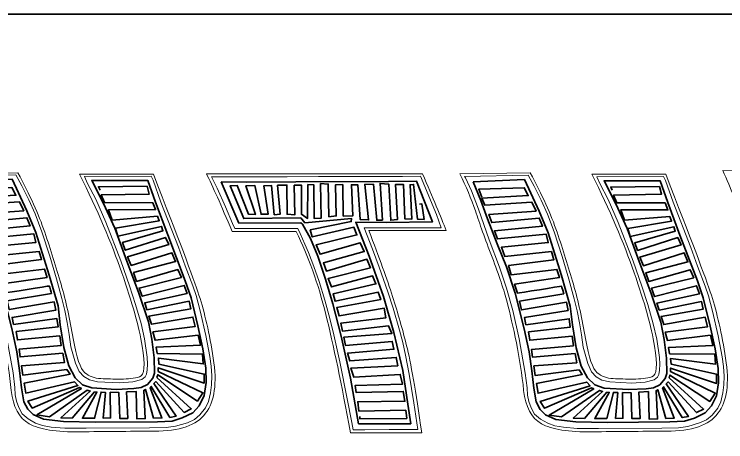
# Model space of a CAD drawing. Extents: x 6 to 143, y -103 to -23.
# Drawn here: x 60.6 to 80.64, y -34.91 to -22.86 of the extents above; entities that cross this region are included whole.
import ezdxf

# ---------------------------------------------------------------- set-up
doc = ezdxf.new("R2010")
doc.units = 0
doc.header["$MEASUREMENT"] = 0
doc.layers.add('EdgeTop', color=7, linetype='Continuous', lineweight=0)
doc.layers.add('Title-path-fill', color=7, linetype='Continuous', lineweight=0)

# ---------------------------------------------------------------- blocks, each defined once
blk = doc.blocks.new('Block_0')
at = {"layer": 'Title-path-fill', "color": 250, "lineweight": 9, "true_color": 0x231f20}
for points, knots in [([(58.711, -27.357), (58.711, -27.357), (60.697, -27.328), (60.697, -27.328), (61.032, -27.943), (61.284, -28.5), (61.454, -28.998), (61.623, -29.496), (61.776, -29.985), (61.913, -30.466), (62.05, -30.946), (62.165, -31.456), (62.257, -31.996), (62.35, -32.536), (62.458, -32.857), (62.583, -32.959), (62.708, -33.061), (62.858, -33.116), (63.032, -33.126), (63.207, -33.135), (63.396, -33.14), (63.6, -33.14), (63.804, -33.14), (63.978, -33.12), (64.122, -33.079), (64.265, -33.039), (64.292, -32.749), (64.2, -32.21), (64.109, -31.67), (63.918, -30.981), (63.626, -30.144), (63.335, -29.306), (62.938, -28.378), (62.436, -27.361), (62.436, -27.361), (64.514, -27.361), (64.514, -27.361), (65.213, -29.152), (65.641, -30.29), (65.799, -30.776), (65.958, -31.262), (66.092, -31.854), (66.202, -32.552), (66.312, -33.25), (66.24, -33.768), (65.986, -34.104), (65.733, -34.441), (65.249, -34.61), (64.535, -34.61), (63.82, -34.61), (63.127, -34.615), (62.454, -34.626), (61.782, -34.637), (61.302, -34.56), (61.015, -34.397), (60.727, -34.233), (60.56, -33.921), (60.513, -33.462), (60.466, -33.003), (60.398, -32.555), (60.308, -32.117), (60.218, -31.679), (60.131, -31.297), (60.046, -30.971), (59.961, -30.645), (59.82, -30.222), (59.623, -29.703), (59.426, -29.183), (59.269, -28.749), (59.154, -28.402), (59.038, -28.054), (58.891, -27.706), (58.711, -27.357)], [0, 0, 0, 0, 1, 1, 1, 2, 2, 2, 3, 3, 3, 4, 4, 4, 5, 5, 5, 6, 6, 6, 7, 7, 7, 8, 8, 8, 9, 9, 9, 10, 10, 10, 11, 11, 11, 12, 12, 12, 13, 13, 13, 14, 14, 14, 15, 15, 15, 16, 16, 16, 17, 17, 17, 18, 18, 18, 19, 19, 19, 20, 20, 20, 21, 21, 21, 22, 22, 22, 23, 23, 23, 24, 24, 24, 24]), ([(72.094, -27.353), (72.389, -28.037), (72.611, -28.572), (72.758, -28.955), (72.758, -28.955), (70.584, -28.955), (70.584, -28.955), (70.876, -29.718), (71.098, -30.336), (71.25, -30.81), (71.402, -31.284), (71.534, -31.748), (71.647, -32.202), (71.76, -32.655), (71.902, -33.474), (72.074, -34.658), (72.074, -34.658), (70.064, -34.658), (70.064, -34.658), (69.817, -33.292), (69.586, -32.177), (69.371, -31.316), (69.157, -30.454), (68.877, -29.675), (68.534, -28.98), (68.534, -28.98), (66.733, -28.98), (66.733, -28.98), (66.419, -28.236), (66.178, -27.694), (66.009, -27.353), (66.009, -27.353), (66.315, -27.353), (66.315, -27.353), (66.315, -27.353), (72.094, -27.353), (72.094, -27.353)], [0, 0, 0, 0, 1, 1, 1, 2, 2, 2, 3, 3, 3, 4, 4, 4, 5, 5, 5, 6, 6, 6, 7, 7, 7, 8, 8, 8, 9, 9, 9, 10, 10, 10, 11, 11, 11, 12, 12, 12, 12]), ([(73.141, -27.357), (73.141, -27.357), (75.126, -27.328), (75.126, -27.328), (75.462, -27.943), (75.714, -28.5), (75.883, -28.998), (76.053, -29.496), (76.206, -29.985), (76.343, -30.466), (76.479, -30.946), (76.594, -31.456), (76.687, -31.996), (76.78, -32.536), (76.888, -32.857), (77.013, -32.959), (77.138, -33.061), (77.288, -33.116), (77.462, -33.126), (77.637, -33.135), (77.826, -33.14), (78.03, -33.14), (78.234, -33.14), (78.408, -33.12), (78.552, -33.079), (78.695, -33.039), (78.721, -32.749), (78.63, -32.21), (78.539, -31.67), (78.348, -30.981), (78.056, -30.144), (77.765, -29.306), (77.368, -28.378), (76.866, -27.361), (76.866, -27.361), (78.944, -27.361), (78.944, -27.361), (79.642, -29.152), (80.071, -30.29), (80.229, -30.776), (80.387, -31.262), (80.522, -31.854), (80.632, -32.552), (80.742, -33.25), (80.67, -33.768), (80.416, -34.104), (80.163, -34.441), (79.679, -34.61), (78.964, -34.61), (78.25, -34.61), (77.557, -34.615), (76.884, -34.626), (76.212, -34.637), (75.732, -34.56), (75.444, -34.397), (75.157, -34.233), (74.99, -33.921), (74.943, -33.462), (74.896, -33.003), (74.828, -32.555), (74.738, -32.117), (74.648, -31.679), (74.56, -31.297), (74.476, -30.971), (74.391, -30.645), (74.25, -30.222), (74.053, -29.703), (73.856, -29.183), (73.699, -28.749), (73.584, -28.402), (73.468, -28.054), (73.321, -27.706), (73.141, -27.357)], [0, 0, 0, 0, 1, 1, 1, 2, 2, 2, 3, 3, 3, 4, 4, 4, 5, 5, 5, 6, 6, 6, 7, 7, 7, 8, 8, 8, 9, 9, 9, 10, 10, 10, 11, 11, 11, 12, 12, 12, 13, 13, 13, 14, 14, 14, 15, 15, 15, 16, 16, 16, 17, 17, 17, 18, 18, 18, 19, 19, 19, 20, 20, 20, 21, 21, 21, 22, 22, 22, 23, 23, 23, 24, 24, 24, 24]), ([(80.551, -27.264), (82.388, -27.283), (83.644, -27.303), (84.319, -27.324), (84.994, -27.346), (85.413, -27.394), (85.575, -27.469), (85.738, -27.545), (85.91, -27.647), (86.091, -27.777), (86.272, -27.908), (86.436, -28.139), (86.582, -28.47), (86.728, -28.802), (86.862, -29.179), (86.983, -29.602), (87.104, -30.025), (87.177, -30.311), (87.202, -30.46), (87.228, -30.609), (87.221, -30.799), (87.18, -31.03), (87.14, -31.261), (86.857, -31.51), (86.33, -31.779), (87.359, -32.595), (88.132, -33.568), (88.65, -34.699), (88.65, -34.699), (86.516, -34.699), (86.516, -34.699), (86.132, -34.121), (85.797, -33.694), (85.513, -33.416), (85.228, -33.138), (84.768, -32.824), (84.131, -32.475), (84.193, -32.83), (84.303, -33.562), (84.462, -34.67), (84.462, -34.67), (82.327, -34.67), (82.327, -34.67), (82.231, -33.658), (82.139, -32.868), (82.053, -32.298), (81.967, -31.729), (81.855, -31.166), (81.717, -30.609), (81.579, -30.052), (81.406, -29.478), (81.2, -28.889), (80.993, -28.3), (80.777, -27.758), (80.551, -27.264)], [0, 0, 0, 0, 1, 1, 1, 2, 2, 2, 3, 3, 3, 4, 4, 4, 5, 5, 5, 6, 6, 6, 7, 7, 7, 8, 8, 8, 9, 9, 9, 10, 10, 10, 11, 11, 11, 12, 12, 12, 13, 13, 13, 14, 14, 14, 15, 15, 15, 16, 16, 16, 17, 17, 17, 18, 18, 18, 18])]:
    blk.add_open_spline(points, degree=3, knots=knots, dxfattribs=at)
blk = doc.blocks.new('Block_5')
at = {"layer": 'Title-path-fill', "color": 250, "lineweight": 18, "true_color": 0x231f20}
blk.add_lwpolyline([(58.877, -27.458), (59.041, -27.823), (59.239, -28.345), (59.547, -29.212), (59.838, -29.975), (60.029, -30.568), (60.206, -31.198), (60.387, -31.998), (60.561, -32.962), (60.608, -33.381), (60.625, -33.583), (60.659, -33.765), (60.721, -33.941), (60.822, -34.117), (60.992, -34.262), (61.194, -34.378), (61.396, -34.446), (61.637, -34.491), (62.022, -34.525), (62.62, -34.525), (64.408, -34.517), (64.872, -34.506), (65.136, -34.47), (65.471, -34.368), (65.668, -34.277), (65.825, -34.151), (65.982, -33.948), (66.068, -33.769), (66.125, -33.523), (66.148, -33.298), (66.161, -33.052), (66.14, -32.774), (66.101, -32.506), (65.991, -31.914), (65.832, -31.214), (65.722, -30.787), (65.626, -30.515), (65.411, -29.949), (65.221, -29.422), (64.726, -28.151), (64.51, -27.535), (64.449, -27.422), (62.576, -27.43), (62.662, -27.623), (62.89, -28.07), (63.176, -28.718), (63.596, -29.808), (63.842, -30.514), (64.013, -31.033), (64.166, -31.573), (64.264, -32.005), (64.342, -32.52), (64.352, -32.716), (64.342, -32.879), (64.319, -33.005), (64.279, -33.078), (64.188, -33.155), (63.937, -33.218), (63.563, -33.246), (62.943, -33.213), (62.717, -33.165), (62.556, -33.068), (62.428, -32.927), (62.32, -32.688), (62.189, -32.231), (62.147, -31.882), (62.084, -31.548), (62.021, -31.209), (61.938, -30.873), (61.785, -30.318), (61.597, -29.677), (61.376, -28.987), (61.185, -28.485), (61.007, -28.085), (60.808, -27.696), (60.643, -27.387), (58.845, -27.42)], close=True, dxfattribs=at)
at = {"layer": 'Title-path-fill', "color": 250, "lineweight": 35, "true_color": 0x231f20}
blk.add_lwpolyline([(59.091, -27.568), (59.304, -28.1), (59.5, -28.613), (59.771, -29.321), (60.032, -29.969), (60.278, -30.715), (60.53, -31.714), (60.668, -32.367), (60.746, -32.899), (60.801, -33.384), (60.869, -33.776), (60.982, -33.984), (61.13, -34.14), (61.419, -34.273), (61.981, -34.336), (62.87, -34.353), (64.628, -34.341), (65.045, -34.321), (65.323, -34.235), (65.627, -34.087), (65.801, -33.889), (65.949, -33.602), (65.999, -33.238), (65.994, -32.836), (65.908, -32.284), (65.763, -31.636), (65.574, -30.845), (65.411, -30.366), (64.917, -29.077), (64.575, -28.153), (64.354, -27.543), (62.78, -27.54), (63.111, -28.193), (63.427, -28.889), (63.771, -29.818), (64.103, -30.72), (64.374, -31.526), (64.467, -32.013), (64.537, -32.54), (64.545, -32.972), (64.502, -33.115), (64.349, -33.296), (64.173, -33.379), (63.965, -33.409), (63.465, -33.429), (62.78, -33.386), (62.518, -33.299), (62.312, -33.1), (62.132, -32.766), (61.991, -32.254), (61.888, -31.606), (61.828, -31.079), (61.582, -30.212), (61.2, -29.007), (60.954, -28.399), (60.535, -27.51)], close=True, dxfattribs=at)
blk.add_open_spline([(59.337, -28.004), (59.337, -28.004), (59.25, -27.781), (59.25, -27.781), (59.25, -27.781), (60.529, -27.741), (60.529, -27.741), (60.529, -27.741), (60.642, -27.96), (60.642, -27.96), (60.642, -27.96), (59.337, -28.03), (59.337, -28.03), (59.337, -28.03), (59.422, -28.233), (59.422, -28.233), (59.422, -28.233), (60.748, -28.147), (60.748, -28.147), (60.748, -28.147), (60.863, -28.397), (60.863, -28.397), (60.863, -28.397), (59.534, -28.49), (59.534, -28.49), (59.534, -28.49), (59.613, -28.72), (59.613, -28.72), (59.613, -28.72), (60.954, -28.594), (60.954, -28.594), (60.954, -28.594), (61.043, -28.824), (61.043, -28.824), (61.043, -28.824), (59.689, -28.949), (59.689, -28.949), (59.689, -28.949), (59.776, -29.182), (59.776, -29.182), (59.776, -29.182), (61.147, -29.044), (61.147, -29.044), (61.147, -29.044), (61.205, -29.288), (61.205, -29.288), (61.205, -29.288), (59.886, -29.416), (59.886, -29.416), (59.886, -29.416), (59.98, -29.675), (59.98, -29.675), (59.98, -29.675), (61.296, -29.541), (61.296, -29.541), (61.296, -29.541), (61.366, -29.768), (61.366, -29.768), (61.366, -29.768), (60.088, -29.927), (60.088, -29.927), (60.088, -29.927), (60.16, -30.191), (60.16, -30.191), (60.16, -30.191), (61.451, -30.04), (61.451, -30.04), (61.451, -30.04), (61.521, -30.273), (61.521, -30.273), (61.521, -30.273), (60.258, -30.458), (60.258, -30.458), (60.258, -30.458), (60.345, -30.711), (60.345, -30.711), (60.345, -30.711), (61.576, -30.515), (61.582, -30.517), (61.587, -30.518), (61.642, -30.726), (61.642, -30.726), (61.642, -30.726), (60.4, -30.936), (60.4, -30.936), (60.4, -30.936), (60.453, -31.182), (60.453, -31.182), (60.453, -31.182), (61.724, -30.967), (61.724, -30.967), (61.724, -30.967), (61.767, -31.195), (61.767, -31.195), (61.767, -31.195), (60.536, -31.4), (60.536, -31.4), (60.536, -31.4), (60.576, -31.6), (60.576, -31.6), (60.576, -31.6), (61.799, -31.434), (61.799, -31.434), (61.799, -31.434), (61.828, -31.668), (61.828, -31.668), (61.828, -31.668), (60.651, -31.802), (60.651, -31.802), (60.651, -31.802), (60.686, -32.037), (60.686, -32.037), (60.686, -32.037), (61.88, -31.921), (61.88, -31.921), (61.88, -31.921), (61.913, -32.194), (61.913, -32.194), (61.913, -32.194), (60.733, -32.3), (60.733, -32.3), (60.733, -32.3), (60.759, -32.513), (60.759, -32.513), (60.759, -32.513), (61.962, -32.413), (61.962, -32.413), (61.962, -32.413), (62.007, -32.674), (62.007, -32.674), (62.007, -32.674), (60.803, -32.763), (60.803, -32.763), (60.803, -32.763), (60.835, -33.029), (60.835, -33.029), (60.835, -33.029), (62.077, -32.871), (62.077, -32.871), (62.077, -32.871), (62.166, -33.001), (62.166, -33.001), (62.166, -33.001), (60.878, -33.253), (60.878, -33.253), (60.878, -33.253), (60.918, -33.532), (60.918, -33.532), (60.918, -33.532), (62.293, -33.217), (62.293, -33.217), (62.293, -33.217), (62.387, -33.321), (62.387, -33.321), (62.387, -33.321), (60.982, -33.761), (60.982, -33.761), (60.982, -33.761), (61.101, -33.956), (61.101, -33.956), (61.101, -33.956), (62.429, -33.381), (62.429, -33.381), (62.429, -33.381), (62.489, -33.409), (62.489, -33.409), (62.489, -33.409), (61.236, -34.149), (61.236, -34.149), (61.236, -34.149), (61.584, -34.2), (61.584, -34.2), (61.584, -34.2), (62.652, -33.453), (62.652, -33.453), (62.652, -33.453), (62.737, -33.479), (62.737, -33.479), (62.737, -33.479), (61.909, -34.232), (61.909, -34.232), (61.909, -34.232), (62.226, -34.241), (62.226, -34.241), (62.226, -34.241), (62.858, -33.5), (62.858, -33.5), (62.858, -33.5), (62.924, -33.506), (62.924, -33.506), (62.924, -33.506), (62.514, -34.243), (62.514, -34.243), (62.514, -34.243), (62.858, -34.241), (62.858, -34.241), (62.858, -34.241), (63.041, -33.506), (63.041, -33.506), (63.041, -33.506), (63.162, -33.513), (63.162, -33.513), (63.162, -33.513), (63.104, -34.241), (63.104, -34.241), (63.104, -34.241), (63.308, -34.234), (63.308, -34.234), (63.308, -34.234), (63.3, -33.512), (63.3, -33.512), (63.3, -33.512), (63.539, -33.515), (63.539, -33.515), (63.539, -33.515), (63.565, -34.247), (63.565, -34.247), (63.565, -34.247), (63.792, -34.247), (63.792, -34.247), (63.792, -34.247), (63.758, -33.5), (63.758, -33.5), (63.758, -33.5), (64.026, -33.485), (64.026, -33.485), (64.026, -33.485), (64.047, -34.258), (64.047, -34.258), (64.047, -34.258), (64.284, -34.253), (64.284, -34.253), (64.284, -34.253), (64.244, -33.459), (64.244, -33.459), (64.244, -33.459), (64.289, -33.432), (64.289, -33.432), (64.289, -33.432), (64.52, -34.239), (64.52, -34.239), (64.52, -34.239), (64.753, -34.232), (64.753, -34.232), (64.753, -34.232), (64.427, -33.383), (64.427, -33.383), (64.427, -33.383), (64.452, -33.347), (64.452, -33.347), (64.452, -33.347), (64.981, -34.219), (64.981, -34.219), (64.981, -34.219), (65.155, -34.188), (65.155, -34.188), (65.155, -34.188), (64.529, -33.266), (64.529, -33.266), (64.529, -33.266), (64.582, -33.211), (64.582, -33.211), (64.582, -33.211), (65.378, -34.077), (65.378, -34.077), (65.378, -34.077), (65.581, -33.977), (65.581, -33.977), (65.581, -33.977), (64.613, -33.097), (64.613, -33.097), (64.613, -33.097), (64.635, -33.018), (64.635, -33.018), (64.635, -33.018), (65.755, -33.759), (65.755, -33.759), (65.755, -33.759), (65.91, -33.525), (65.91, -33.525), (65.91, -33.525), (64.652, -32.922), (64.652, -32.922), (64.652, -32.922), (64.65, -32.821), (64.65, -32.821), (64.65, -32.821), (65.946, -33.253), (65.946, -33.253), (65.946, -33.253), (65.947, -32.997), (65.947, -32.997), (65.947, -32.997), (64.669, -32.716), (64.669, -32.716), (64.669, -32.716), (64.654, -32.549), (64.654, -32.549), (64.654, -32.549), (65.917, -32.712), (65.917, -32.712), (65.917, -32.712), (65.896, -32.434), (65.896, -32.434), (65.896, -32.434), (64.622, -32.417), (64.622, -32.417), (64.622, -32.417), (64.592, -32.243), (64.592, -32.243), (64.592, -32.243), (65.842, -32.182), (65.842, -32.182), (65.842, -32.182), (65.775, -31.899), (65.775, -31.899), (65.775, -31.899), (64.562, -32.044), (64.562, -32.044), (64.562, -32.044), (64.501, -31.806), (64.501, -31.806), (64.501, -31.806), (65.694, -31.657), (65.694, -31.657), (65.694, -31.657), (65.626, -31.39), (65.626, -31.39), (65.626, -31.39), (64.458, -31.594), (64.458, -31.594), (64.458, -31.594), (64.386, -31.367), (64.386, -31.367), (64.386, -31.367), (65.573, -31.159), (65.573, -31.159), (65.573, -31.159), (65.524, -30.948), (65.524, -30.948), (65.524, -30.948), (64.331, -31.187), (64.331, -31.187), (64.331, -31.187), (64.269, -30.988), (64.269, -30.988), (64.269, -30.988), (65.464, -30.73), (65.464, -30.73), (65.464, -30.73), (65.386, -30.501), (65.386, -30.501), (65.386, -30.501), (64.201, -30.807), (64.201, -30.807), (64.201, -30.807), (64.113, -30.574), (64.113, -30.574), (64.113, -30.574), (65.303, -30.275), (65.303, -30.275), (65.303, -30.275), (65.205, -30.052), (65.205, -30.052), (65.205, -30.052), (64.04, -30.386), (64.04, -30.386), (64.04, -30.386), (63.955, -30.137), (63.955, -30.137), (63.955, -30.137), (65.14, -29.828), (65.14, -29.828), (65.14, -29.828), (65.035, -29.577), (65.035, -29.577), (65.035, -29.577), (63.89, -29.936), (63.89, -29.936), (63.89, -29.936), (63.787, -29.693), (63.787, -29.693), (63.787, -29.693), (64.949, -29.351), (64.949, -29.351), (64.949, -29.351), (64.854, -29.145), (64.854, -29.145), (64.854, -29.145), (63.724, -29.507), (63.724, -29.507), (63.724, -29.507), (63.641, -29.291), (63.641, -29.291), (63.641, -29.291), (64.783, -28.959), (64.783, -28.959), (64.783, -28.959), (64.746, -28.839), (64.746, -28.839), (64.746, -28.839), (63.51, -29.11), (63.51, -29.11), (63.51, -29.11), (63.45, -28.891), (63.45, -28.891), (63.45, -28.891), (64.678, -28.678), (64.678, -28.678), (64.678, -28.678), (64.628, -28.552), (64.628, -28.552), (64.628, -28.552), (63.35, -28.658), (63.35, -28.658), (63.35, -28.658), (63.247, -28.367), (63.247, -28.367), (63.247, -28.367), (64.575, -28.364), (64.575, -28.364), (64.575, -28.364), (64.497, -28.168), (64.497, -28.168), (64.497, -28.168), (63.136, -28.161), (63.136, -28.161), (63.136, -28.161), (63.046, -27.947), (63.046, -27.947), (63.046, -27.947), (64.397, -27.925), (64.397, -27.925), (64.397, -27.925), (64.339, -27.706), (64.339, -27.706), (64.339, -27.706), (62.965, -27.721), (62.965, -27.721), (62.965, -27.721), (63.011, -27.812), (63.011, -27.812)], degree=3, knots=[0, 0, 0, 0, 1, 1, 1, 2, 2, 2, 3, 3, 3, 4, 4, 4, 5, 5, 5, 6, 6, 6, 7, 7, 7, 8, 8, 8, 9, 9, 9, 10, 10, 10, 11, 11, 11, 12, 12, 12, 13, 13, 13, 14, 14, 14, 15, 15, 15, 16, 16, 16, 17, 17, 17, 18, 18, 18, 19, 19, 19, 20, 20, 20, 21, 21, 21, 22, 22, 22, 23, 23, 23, 24, 24, 24, 25, 25, 25, 26, 26, 26, 27, 27, 27, 28, 28, 28, 29, 29, 29, 30, 30, 30, 31, 31, 31, 32, 32, 32, 33, 33, 33, 34, 34, 34, 35, 35, 35, 36, 36, 36, 37, 37, 37, 38, 38, 38, 39, 39, 39, 40, 40, 40, 41, 41, 41, 42, 42, 42, 43, 43, 43, 44, 44, 44, 45, 45, 45, 46, 46, 46, 47, 47, 47, 48, 48, 48, 49, 49, 49, 50, 50, 50, 51, 51, 51, 52, 52, 52, 53, 53, 53, 54, 54, 54, 55, 55, 55, 56, 56, 56, 57, 57, 57, 58, 58, 58, 59, 59, 59, 60, 60, 60, 61, 61, 61, 62, 62, 62, 63, 63, 63, 64, 64, 64, 65, 65, 65, 66, 66, 66, 67, 67, 67, 68, 68, 68, 69, 69, 69, 70, 70, 70, 71, 71, 71, 72, 72, 72, 73, 73, 73, 74, 74, 74, 75, 75, 75, 76, 76, 76, 77, 77, 77, 78, 78, 78, 79, 79, 79, 80, 80, 80, 81, 81, 81, 82, 82, 82, 83, 83, 83, 84, 84, 84, 85, 85, 85, 86, 86, 86, 87, 87, 87, 88, 88, 88, 89, 89, 89, 90, 90, 90, 91, 91, 91, 92, 92, 92, 93, 93, 93, 94, 94, 94, 95, 95, 95, 96, 96, 96, 97, 97, 97, 98, 98, 98, 99, 99, 99, 100, 100, 100, 101, 101, 101, 102, 102, 102, 103, 103, 103, 104, 104, 104, 105, 105, 105, 106, 106, 106, 107, 107, 107, 108, 108, 108, 109, 109, 109, 110, 110, 110, 111, 111, 111, 112, 112, 112, 113, 113, 113, 114, 114, 114, 115, 115, 115, 116, 116, 116, 117, 117, 117, 118, 118, 118, 119, 119, 119, 120, 120, 120, 121, 121, 121, 122, 122, 122, 123, 123, 123, 124, 124, 124, 125, 125, 125, 126, 126, 126, 127, 127, 127, 128, 128, 128, 129, 129, 129, 130, 130, 130, 131, 131, 131, 132, 132, 132, 133, 133, 133, 134, 134, 134, 135, 135, 135, 136, 136, 136, 137, 137, 137, 138, 138, 138, 139, 139, 139, 140, 140, 140, 141, 141, 141, 142, 142, 142, 143, 143, 143, 144, 144, 144, 145, 145, 145, 146, 146, 146, 147, 147, 147, 147], dxfattribs=at)
blk = doc.blocks.new('Block_6')
at = {"layer": 'Title-path-fill', "color": 250, "lineweight": 18, "true_color": 0x231f20}
blk.add_lwpolyline([(66.152, -27.442), (66.307, -27.76), (66.543, -28.286), (66.742, -28.754), (66.806, -28.894), (67.082, -28.898), (68.581, -28.892), (68.649, -29.04), (68.782, -29.339), (68.884, -29.573), (69.037, -29.963), (69.183, -30.386), (69.347, -30.917), (69.459, -31.328), (69.582, -31.804), (69.769, -32.649), (69.975, -33.693), (70.1, -34.361), (70.137, -34.572), (70.474, -34.567), (71.157, -34.561), (71.964, -34.563), (71.93, -34.37), (71.852, -33.805), (71.72, -33.003), (71.618, -32.47), (71.54, -32.111), (71.446, -31.757), (71.264, -31.142), (71.119, -30.681), (70.871, -29.989), (70.684, -29.475), (70.451, -28.874), (70.933, -28.877), (72.622, -28.877), (72.484, -28.505), (72.039, -27.421), (71.529, -27.429), (70.453, -27.429), (69.166, -27.431), (68.284, -27.437), (66.861, -27.437)], close=True, dxfattribs=at)
at = {"layer": 'Title-path-fill', "color": 250, "lineweight": 35, "true_color": 0x231f20}
blk.add_lwpolyline([(66.42, -27.584), (66.925, -28.745), (68.67, -28.736), (68.71, -28.777), (68.944, -29.175), (69.145, -29.68), (69.361, -30.32), (69.567, -31.023), (69.806, -31.932), (70.069, -33.11), (70.295, -34.398), (71.765, -34.398), (71.684, -33.846), (71.539, -32.894), (71.29, -31.822), (70.999, -30.815), (70.592, -29.68), (70.213, -28.718), (71.071, -28.726), (72.372, -28.708), (71.925, -27.563), (71.132, -27.571), (68.523, -27.578), (67.131, -27.586)], close=True, dxfattribs=at)
blk.add_lwpolyline([(70.326, -34.19), (70.328, -34.257), (71.648, -34.247), (71.62, -34.016), (70.304, -34.041), (70.272, -33.778), (71.597, -33.763), (71.552, -33.487), (70.221, -33.515), (70.202, -33.319), (71.529, -33.287), (71.467, -33.007), (70.156, -33.084), (70.079, -32.829), (71.397, -32.765), (71.353, -32.53), (70.045, -32.627), (69.984, -32.405), (71.287, -32.301), (71.243, -32.08), (69.922, -32.192), (69.878, -31.961), (71.232, -31.851), (71.138, -31.642), (69.841, -31.791), (69.797, -31.56), (71.062, -31.413), (71.015, -31.144), (69.744, -31.36), (69.678, -31.125), (70.918, -30.9), (70.846, -30.692), (69.631, -30.944), (69.574, -30.736), (70.782, -30.456), (70.686, -30.233), (69.527, -30.543), (69.436, -30.307), (70.625, -30), (70.527, -29.762), (69.389, -30.097), (69.305, -29.866), (70.451, -29.547), (70.34, -29.297), (69.207, -29.62), (69.097, -29.359), (70.249, -29.078), (70.16, -28.86), (68.99, -29.131), (68.933, -28.934), (70.088, -28.7), (70.092, -28.613), (68.78, -28.732), (68.667, -28.596), (67.06, -28.616), (66.675, -27.695), (66.876, -27.685), (67.194, -28.496), (67.388, -28.502), (67.121, -27.689), (67.372, -27.685), (67.549, -28.496), (67.747, -28.492), (67.629, -27.692), (67.84, -27.682), (67.917, -28.509), (68.081, -28.496), (68.011, -27.675), (68.276, -27.672), (68.282, -28.496), (68.5, -28.506), (68.48, -27.675), (68.688, -27.679), (68.684, -28.492), (68.855, -28.613), (68.868, -27.658), (69.029, -27.662), (69.039, -28.613), (69.24, -28.603), (69.223, -27.632), (69.438, -27.645), (69.458, -28.566), (69.665, -28.539), (69.648, -27.662), (69.849, -27.658), (69.863, -28.546), (70.134, -28.536), (70.09, -27.665), (70.271, -27.662), (70.342, -28.646), (70.576, -28.653), (70.465, -27.652), (70.713, -27.648), (70.804, -28.663), (70.964, -28.66), (70.897, -27.625), (71.148, -27.648), (71.199, -28.663), (71.393, -28.64), (71.329, -27.658), (71.554, -27.655), (71.6, -28.626), (71.798, -28.629), (71.744, -27.665), (71.845, -27.655), (71.952, -28.629), (72.14, -28.64), (72.076, -28.201), (72.009, -28.208)], dxfattribs=at)
blk = doc.blocks.new('Block_7')
at = {"layer": 'Title-path-fill', "color": 250, "lineweight": 18, "true_color": 0x231f20}
blk.add_lwpolyline([(73.306, -27.465), (73.47, -27.83), (73.668, -28.352), (73.976, -29.219), (74.267, -29.983), (74.458, -30.576), (74.635, -31.205), (74.816, -32.005), (74.99, -32.969), (75.037, -33.388), (75.054, -33.591), (75.088, -33.772), (75.15, -33.948), (75.251, -34.124), (75.421, -34.27), (75.623, -34.385), (75.825, -34.453), (76.066, -34.498), (76.451, -34.532), (77.049, -34.532), (78.837, -34.525), (79.301, -34.514), (79.565, -34.478), (79.9, -34.375), (80.097, -34.285), (80.254, -34.158), (80.41, -33.956), (80.497, -33.776), (80.554, -33.53), (80.577, -33.305), (80.59, -33.06), (80.569, -32.782), (80.53, -32.513), (80.42, -31.921), (80.261, -31.222), (80.151, -30.794), (80.055, -30.522), (79.839, -29.957), (79.65, -29.429), (79.155, -28.158), (78.939, -27.543), (78.878, -27.43), (77.005, -27.437), (77.091, -27.631), (77.319, -28.078), (77.605, -28.726), (78.025, -29.815), (78.271, -30.521), (78.442, -31.041), (78.595, -31.581), (78.693, -32.013), (78.771, -32.528), (78.781, -32.723), (78.771, -32.887), (78.748, -33.012), (78.708, -33.085), (78.617, -33.163), (78.366, -33.226), (77.992, -33.253), (77.372, -33.221), (77.146, -33.173), (76.985, -33.075), (76.857, -32.934), (76.749, -32.696), (76.618, -32.239), (76.576, -31.89), (76.513, -31.556), (76.45, -31.217), (76.367, -30.88), (76.214, -30.325), (76.026, -29.685), (75.805, -28.994), (75.614, -28.492), (75.436, -28.093), (75.237, -27.704), (75.072, -27.395), (73.274, -27.427)], close=True, dxfattribs=at)
at = {"layer": 'Title-path-fill', "color": 250, "lineweight": 35, "true_color": 0x231f20}
blk.add_lwpolyline([(73.52, -27.576), (73.733, -28.108), (73.929, -28.62), (74.2, -29.328), (74.461, -29.976), (74.707, -30.722), (74.959, -31.721), (75.097, -32.374), (75.175, -32.907), (75.23, -33.391), (75.298, -33.783), (75.411, -33.992), (75.559, -34.147), (75.848, -34.28), (76.41, -34.343), (77.299, -34.361), (79.057, -34.348), (79.474, -34.328), (79.752, -34.243), (80.056, -34.094), (80.229, -33.896), (80.378, -33.61), (80.428, -33.246), (80.423, -32.844), (80.337, -32.291), (80.192, -31.644), (80.003, -30.853), (79.84, -30.373), (79.346, -29.085), (79.004, -28.161), (78.783, -27.55), (77.209, -27.548), (77.54, -28.201), (77.856, -28.896), (78.2, -29.826), (78.532, -30.727), (78.803, -31.533), (78.896, -32.02), (78.966, -32.548), (78.974, -32.98), (78.931, -33.123), (78.778, -33.303), (78.602, -33.386), (78.394, -33.416), (77.894, -33.437), (77.209, -33.394), (76.947, -33.306), (76.741, -33.108), (76.561, -32.774), (76.42, -32.261), (76.317, -31.613), (76.257, -31.086), (76.011, -30.22), (75.629, -29.014), (75.383, -28.407), (74.964, -27.518)], close=True, dxfattribs=at)
blk.add_open_spline([(73.766, -28.011), (73.766, -28.011), (73.679, -27.788), (73.679, -27.788), (73.679, -27.788), (74.958, -27.748), (74.958, -27.748), (74.958, -27.748), (75.071, -27.968), (75.071, -27.968), (75.071, -27.968), (73.766, -28.038), (73.766, -28.038), (73.766, -28.038), (73.851, -28.24), (73.851, -28.24), (73.851, -28.24), (75.177, -28.155), (75.177, -28.155), (75.177, -28.155), (75.292, -28.404), (75.292, -28.404), (75.292, -28.404), (73.963, -28.497), (73.963, -28.497), (73.963, -28.497), (74.042, -28.728), (74.042, -28.728), (74.042, -28.728), (75.383, -28.601), (75.383, -28.601), (75.383, -28.601), (75.472, -28.832), (75.472, -28.832), (75.472, -28.832), (74.118, -28.957), (74.118, -28.957), (74.118, -28.957), (74.205, -29.189), (74.205, -29.189), (74.205, -29.189), (75.576, -29.051), (75.576, -29.051), (75.576, -29.051), (75.634, -29.295), (75.634, -29.295), (75.634, -29.295), (74.315, -29.424), (74.315, -29.424), (74.315, -29.424), (74.409, -29.683), (74.409, -29.683), (74.409, -29.683), (75.725, -29.548), (75.725, -29.548), (75.725, -29.548), (75.795, -29.775), (75.795, -29.775), (75.795, -29.775), (74.517, -29.934), (74.517, -29.934), (74.517, -29.934), (74.589, -30.199), (74.589, -30.199), (74.589, -30.199), (75.88, -30.048), (75.88, -30.048), (75.88, -30.048), (75.95, -30.28), (75.95, -30.28), (75.95, -30.28), (74.687, -30.465), (74.687, -30.465), (74.687, -30.465), (74.774, -30.719), (74.774, -30.719), (74.774, -30.719), (76.005, -30.522), (76.011, -30.524), (76.016, -30.526), (76.071, -30.734), (76.071, -30.734), (76.071, -30.734), (74.829, -30.944), (74.829, -30.944), (74.829, -30.944), (74.882, -31.19), (74.882, -31.19), (74.882, -31.19), (76.153, -30.974), (76.153, -30.974), (76.153, -30.974), (76.196, -31.203), (76.196, -31.203), (76.196, -31.203), (74.965, -31.407), (74.965, -31.407), (74.965, -31.407), (75.005, -31.607), (75.005, -31.607), (75.005, -31.607), (76.228, -31.441), (76.228, -31.441), (76.228, -31.441), (76.257, -31.675), (76.257, -31.675), (76.257, -31.675), (75.08, -31.81), (75.08, -31.81), (75.08, -31.81), (75.114, -32.044), (75.114, -32.044), (75.114, -32.044), (76.309, -31.929), (76.309, -31.929), (76.309, -31.929), (76.342, -32.201), (76.342, -32.201), (76.342, -32.201), (75.162, -32.307), (75.162, -32.307), (75.162, -32.307), (75.188, -32.521), (75.188, -32.521), (75.188, -32.521), (76.391, -32.42), (76.391, -32.42), (76.391, -32.42), (76.436, -32.681), (76.436, -32.681), (76.436, -32.681), (75.232, -32.77), (75.232, -32.77), (75.232, -32.77), (75.264, -33.037), (75.264, -33.037), (75.264, -33.037), (76.506, -32.878), (76.506, -32.878), (76.506, -32.878), (76.595, -33.008), (76.595, -33.008), (76.595, -33.008), (75.307, -33.26), (75.307, -33.26), (75.307, -33.26), (75.347, -33.54), (75.347, -33.54), (75.347, -33.54), (76.722, -33.224), (76.722, -33.224), (76.722, -33.224), (76.816, -33.328), (76.816, -33.328), (76.816, -33.328), (75.411, -33.769), (75.411, -33.769), (75.411, -33.769), (75.53, -33.963), (75.53, -33.963), (75.53, -33.963), (76.858, -33.389), (76.858, -33.389), (76.858, -33.389), (76.918, -33.417), (76.918, -33.417), (76.918, -33.417), (75.665, -34.156), (75.665, -34.156), (75.665, -34.156), (76.013, -34.207), (76.013, -34.207), (76.013, -34.207), (77.081, -33.46), (77.081, -33.46), (77.081, -33.46), (77.166, -33.487), (77.166, -33.487), (77.166, -33.487), (76.338, -34.239), (76.338, -34.239), (76.338, -34.239), (76.655, -34.249), (76.655, -34.249), (76.655, -34.249), (77.287, -33.508), (77.287, -33.508), (77.287, -33.508), (77.353, -33.513), (77.353, -33.513), (77.353, -33.513), (76.943, -34.251), (76.943, -34.251), (76.943, -34.251), (77.287, -34.249), (77.287, -34.249), (77.287, -34.249), (77.47, -33.513), (77.47, -33.513), (77.47, -33.513), (77.591, -33.521), (77.591, -33.521), (77.591, -33.521), (77.533, -34.249), (77.533, -34.249), (77.533, -34.249), (77.737, -34.241), (77.737, -34.241), (77.737, -34.241), (77.729, -33.519), (77.729, -33.519), (77.729, -33.519), (77.968, -33.523), (77.968, -33.523), (77.968, -33.523), (77.994, -34.254), (77.994, -34.254), (77.994, -34.254), (78.221, -34.254), (78.221, -34.254), (78.221, -34.254), (78.187, -33.508), (78.187, -33.508), (78.187, -33.508), (78.455, -33.493), (78.455, -33.493), (78.455, -33.493), (78.476, -34.266), (78.476, -34.266), (78.476, -34.266), (78.713, -34.26), (78.713, -34.26), (78.713, -34.26), (78.673, -33.466), (78.673, -33.466), (78.673, -33.466), (78.718, -33.44), (78.718, -33.44), (78.718, -33.44), (78.949, -34.247), (78.949, -34.247), (78.949, -34.247), (79.182, -34.239), (79.182, -34.239), (79.182, -34.239), (78.856, -33.39), (78.856, -33.39), (78.856, -33.39), (78.881, -33.354), (78.881, -33.354), (78.881, -33.354), (79.41, -34.226), (79.41, -34.226), (79.41, -34.226), (79.584, -34.196), (79.584, -34.196), (79.584, -34.196), (78.958, -33.273), (78.958, -33.273), (78.958, -33.273), (79.011, -33.218), (79.011, -33.218), (79.011, -33.218), (79.807, -34.084), (79.807, -34.084), (79.807, -34.084), (80.01, -33.984), (80.01, -33.984), (80.01, -33.984), (79.042, -33.105), (79.042, -33.105), (79.042, -33.105), (79.064, -33.025), (79.064, -33.025), (79.064, -33.025), (80.184, -33.767), (80.184, -33.767), (80.184, -33.767), (80.339, -33.532), (80.339, -33.532), (80.339, -33.532), (79.081, -32.929), (79.081, -32.929), (79.081, -32.929), (79.079, -32.829), (79.079, -32.829), (79.079, -32.829), (80.375, -33.26), (80.375, -33.26), (80.375, -33.26), (80.376, -33.005), (80.376, -33.005), (80.376, -33.005), (79.098, -32.723), (79.098, -32.723), (79.098, -32.723), (79.083, -32.557), (79.083, -32.557), (79.083, -32.557), (80.346, -32.719), (80.346, -32.719), (80.346, -32.719), (80.325, -32.441), (80.325, -32.441), (80.325, -32.441), (79.051, -32.424), (79.051, -32.424), (79.051, -32.424), (79.021, -32.25), (79.021, -32.25), (79.021, -32.25), (80.271, -32.19), (80.271, -32.19), (80.271, -32.19), (80.204, -31.906), (80.204, -31.906), (80.204, -31.906), (78.991, -32.052), (78.991, -32.052), (78.991, -32.052), (78.93, -31.814), (78.93, -31.814), (78.93, -31.814), (80.123, -31.664), (80.123, -31.664), (80.123, -31.664), (80.055, -31.398), (80.055, -31.398), (80.055, -31.398), (78.887, -31.602), (78.887, -31.602), (78.887, -31.602), (78.815, -31.375), (78.815, -31.375), (78.815, -31.375), (80.002, -31.167), (80.002, -31.167), (80.002, -31.167), (79.953, -30.956), (79.953, -30.956), (79.953, -30.956), (78.76, -31.194), (78.76, -31.194), (78.76, -31.194), (78.698, -30.996), (78.698, -30.996), (78.698, -30.996), (79.893, -30.737), (79.893, -30.737), (79.893, -30.737), (79.815, -30.509), (79.815, -30.509), (79.815, -30.509), (78.63, -30.815), (78.63, -30.815), (78.63, -30.815), (78.542, -30.581), (78.542, -30.581), (78.542, -30.581), (79.732, -30.283), (79.732, -30.283), (79.732, -30.283), (79.634, -30.059), (79.634, -30.059), (79.634, -30.059), (78.469, -30.393), (78.469, -30.393), (78.469, -30.393), (78.384, -30.144), (78.384, -30.144), (78.384, -30.144), (79.569, -29.836), (79.569, -29.836), (79.569, -29.836), (79.464, -29.584), (79.464, -29.584), (79.464, -29.584), (78.318, -29.944), (78.318, -29.944), (78.318, -29.944), (78.216, -29.7), (78.216, -29.7), (78.216, -29.7), (79.378, -29.358), (79.378, -29.358), (79.378, -29.358), (79.283, -29.153), (79.283, -29.153), (79.283, -29.153), (78.153, -29.514), (78.153, -29.514), (78.153, -29.514), (78.07, -29.298), (78.07, -29.298), (78.07, -29.298), (79.212, -28.967), (79.212, -28.967), (79.212, -28.967), (79.175, -28.846), (79.175, -28.846), (79.175, -28.846), (77.939, -29.117), (77.939, -29.117), (77.939, -29.117), (77.879, -28.899), (77.879, -28.899), (77.879, -28.899), (79.107, -28.685), (79.107, -28.685), (79.107, -28.685), (79.057, -28.56), (79.057, -28.56), (79.057, -28.56), (77.779, -28.665), (77.779, -28.665), (77.779, -28.665), (77.676, -28.374), (77.676, -28.374), (77.676, -28.374), (79.004, -28.372), (79.004, -28.372), (79.004, -28.372), (78.926, -28.176), (78.926, -28.176), (78.926, -28.176), (77.565, -28.168), (77.565, -28.168), (77.565, -28.168), (77.475, -27.955), (77.475, -27.955), (77.475, -27.955), (78.826, -27.932), (78.826, -27.932), (78.826, -27.932), (78.768, -27.714), (78.768, -27.714), (78.768, -27.714), (77.394, -27.729), (77.394, -27.729), (77.394, -27.729), (77.44, -27.819), (77.44, -27.819)], degree=3, knots=[0, 0, 0, 0, 1, 1, 1, 2, 2, 2, 3, 3, 3, 4, 4, 4, 5, 5, 5, 6, 6, 6, 7, 7, 7, 8, 8, 8, 9, 9, 9, 10, 10, 10, 11, 11, 11, 12, 12, 12, 13, 13, 13, 14, 14, 14, 15, 15, 15, 16, 16, 16, 17, 17, 17, 18, 18, 18, 19, 19, 19, 20, 20, 20, 21, 21, 21, 22, 22, 22, 23, 23, 23, 24, 24, 24, 25, 25, 25, 26, 26, 26, 27, 27, 27, 28, 28, 28, 29, 29, 29, 30, 30, 30, 31, 31, 31, 32, 32, 32, 33, 33, 33, 34, 34, 34, 35, 35, 35, 36, 36, 36, 37, 37, 37, 38, 38, 38, 39, 39, 39, 40, 40, 40, 41, 41, 41, 42, 42, 42, 43, 43, 43, 44, 44, 44, 45, 45, 45, 46, 46, 46, 47, 47, 47, 48, 48, 48, 49, 49, 49, 50, 50, 50, 51, 51, 51, 52, 52, 52, 53, 53, 53, 54, 54, 54, 55, 55, 55, 56, 56, 56, 57, 57, 57, 58, 58, 58, 59, 59, 59, 60, 60, 60, 61, 61, 61, 62, 62, 62, 63, 63, 63, 64, 64, 64, 65, 65, 65, 66, 66, 66, 67, 67, 67, 68, 68, 68, 69, 69, 69, 70, 70, 70, 71, 71, 71, 72, 72, 72, 73, 73, 73, 74, 74, 74, 75, 75, 75, 76, 76, 76, 77, 77, 77, 78, 78, 78, 79, 79, 79, 80, 80, 80, 81, 81, 81, 82, 82, 82, 83, 83, 83, 84, 84, 84, 85, 85, 85, 86, 86, 86, 87, 87, 87, 88, 88, 88, 89, 89, 89, 90, 90, 90, 91, 91, 91, 92, 92, 92, 93, 93, 93, 94, 94, 94, 95, 95, 95, 96, 96, 96, 97, 97, 97, 98, 98, 98, 99, 99, 99, 100, 100, 100, 101, 101, 101, 102, 102, 102, 103, 103, 103, 104, 104, 104, 105, 105, 105, 106, 106, 106, 107, 107, 107, 108, 108, 108, 109, 109, 109, 110, 110, 110, 111, 111, 111, 112, 112, 112, 113, 113, 113, 114, 114, 114, 115, 115, 115, 116, 116, 116, 117, 117, 117, 118, 118, 118, 119, 119, 119, 120, 120, 120, 121, 121, 121, 122, 122, 122, 123, 123, 123, 124, 124, 124, 125, 125, 125, 126, 126, 126, 127, 127, 127, 128, 128, 128, 129, 129, 129, 130, 130, 130, 131, 131, 131, 132, 132, 132, 133, 133, 133, 134, 134, 134, 135, 135, 135, 136, 136, 136, 137, 137, 137, 138, 138, 138, 139, 139, 139, 140, 140, 140, 141, 141, 141, 142, 142, 142, 143, 143, 143, 144, 144, 144, 145, 145, 145, 146, 146, 146, 147, 147, 147, 147], dxfattribs=at)

msp = doc.modelspace()

# ---------------------------------------------------------------- linework, layer by layer
at = {"layer": 'EdgeTop', "color": 250, "lineweight": 35, "true_color": 0x231f20}
msp.add_lwpolyline([(142.857, -91.429), (142.857, -34.286), (131.429, -22.857), (17.143, -22.857), (5.714, -34.286), (5.714, -91.429), (17.143, -102.857), (131.429, -102.857)], close=True, dxfattribs=at)

# ---------------------------------------------------------------- block references
at = {"layer": 'Title-path-fill'}
for name in ['Block_0', 'Block_5', 'Block_6', 'Block_7']:
    msp.add_blockref(name, (0, 0), dxfattribs=at)

doc.saveas('drawing.dxf')
